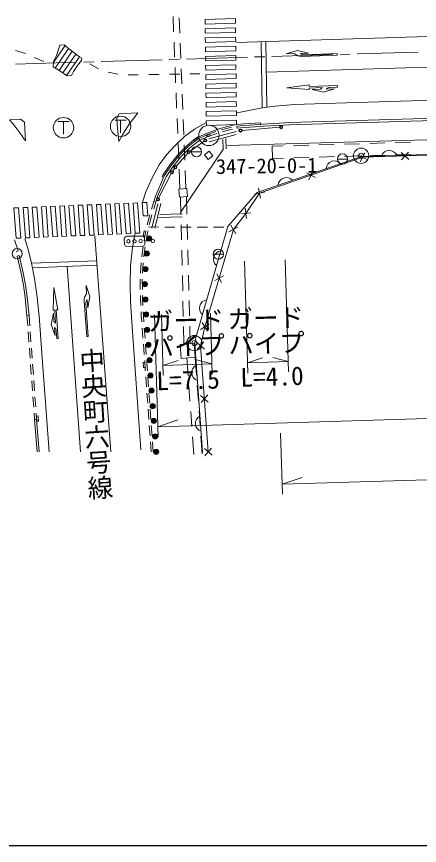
# Model space of a CAD drawing. Units: millimetres at full size, sheet at 1:1000; details may follow other scales. Extents: x 40000 to 680000, y 20000 to 380000.
# Drawn here: x 400593 to 440191, y 205000 to 286380 of the extents above; entities that cross this region are included whole.
import ezdxf
from ezdxf.enums import TextEntityAlignment as Align

# ---------------------------------------------------------------- set-up
doc = ezdxf.new("R2010")
doc.units = ezdxf.units.MM
doc.header["$LTSCALE"] = 1000
doc.header["$PDMODE"] = 32
doc.header["$PDSIZE"] = 500
doc.linetypes.add('CHAIN', pattern=[18.5, 12, -1.5, 3.5, -1.5])
for name, color, linetype, lineweight in [('M-BGD', 7, 'Continuous', 13), ('M-BGD-EXST', 7, 'Continuous', 13), ('M-BMK', 2, 'CHAIN', 13), ('M-BMK-ROW', 30, 'Continuous', 13), ('M-BMK-SRVR', 3, 'Continuous', 13), ('M-STR-HTXT', 7, 'Continuous', 13), ('M-STR-STRC', 7, 'Continuous', 13), ('M-TTL-BAND', 7, 'Continuous', 25)]:
    doc.layers.add(name, color=color, linetype=linetype, lineweight=lineweight)
doc.layers.add('M-BMK-HTXT', color=7, linetype='Continuous')
doc.styles.add('@ＭＳ ゴシック', font='')
doc.styles.add('ＭＳ ゴシック', font='')
doc.styles.get('@ＭＳ ゴシック').set_extended_font_data('@MS Gothic')
doc.styles.get('ＭＳ ゴシック').set_extended_font_data('MS Gothic')

msp = doc.modelspace()

# ---------------------------------------------------------------- linework, layer by layer
at = {"layer": 'M-BGD'}
for p, q in [((415969, 286380), (416029, 284881)), ((416574, 286261), (416634, 284763)), ((416069, 283882), (416129, 282383)), ((416674, 283763), (416734, 282265)), ((416169, 281384), (416229, 279885)), ((416774, 281265), (416834, 279767)), ((416269, 278886), (416329, 277387)), ((416874, 278767), (416934, 277269)), ((416369, 276388), (416429, 274889)), ((416974, 276269), (417034, 274771)), ((508878, 276328), (421331, 273708)), ((424583, 275945), (422949, 275837)), ((424593, 275795), (424583, 275945)), ((419187, 274881), (420370, 275311)), ((419238, 274740), (420178, 275082)), ((422171, 275102), (419499, 274384)), ((420370, 275311), (421576, 275638)), ((420751, 275259), (421611, 275492)), ((420837, 275075), (421658, 275298)), ((421576, 275638), (422212, 275774)), ((421611, 275492), (421717, 275515)), ((421658, 275298), (421804, 275329)), ((422949, 275837), (422231, 275777)), ((422243, 275627), (422260, 275428)), ((417353, 273728), (418025, 274265)), ((418025, 274265), (418396, 274508)), ((418396, 274508), (419174, 274875)), ((419324, 274558), (420264, 274900)), ((422177, 274799), (419509, 274084)), ((420863, 274325), (420892, 273384)), ((421154, 274415), (421188, 273403)), ((416465, 272832), (417353, 273728)), ((416469, 273890), (416529, 272391)), ((417074, 273771), (417134, 272273)), ((426807, 273675), (425700, 273641)), ((425700, 273641), (425736, 272442)), ((429306, 273750), (427806, 273705)), ((431804, 273826), (430305, 273780)), ((434303, 273901), (432804, 273856)), ((436802, 273977), (435303, 273931)), ((439301, 274052), (437802, 274007)), ((415674, 271848), (416465, 272832)), ((420939, 273383), (416695, 267136)), ((417774, 273110), (418774, 273110)), ((431841, 272626), (430341, 272581)), ((434339, 272702), (432840, 272656)), ((435049, 272347), (434149, 272783)), ((434380, 272115), (434817, 273015)), ((436838, 272777), (435339, 272732)), ((439337, 272853), (437838, 272808)), ((439136, 272348), (438408, 273034)), ((438430, 272327), (439115, 273055)), ((414983, 270819), (415674, 271848)), ((426843, 272475), (425736, 272442)), ((429342, 272551), (427842, 272505)), ((432137, 272395), (433137, 272395)), ((416569, 271392), (416647, 269457)), ((417174, 271273), (417246, 269499)), ((429981, 270590), (429081, 271027)), ((429312, 270359), (429749, 271258)), ((414905, 270658), (414983, 270819)), ((415040, 270593), (414905, 270658)), ((424560, 268561), (424365, 269542)), ((416702, 268661), (416744, 266944)), ((417302, 268703), (417343, 266989)), ((424953, 269149), (423972, 268954)), ((413862, 267483), (414091, 268236)), ((414477, 268006), (413889, 265592)), ((414070, 267482), (414282, 268175)), ((414091, 268236), (414281, 268175)), ((414778, 268016), (414191, 265601)), ((414663, 266962), (416874, 266998)), ((423628, 267121), (422636, 266997)), ((423195, 266563), (423070, 267555)), ((413432, 265942), (413692, 266908)), ((413639, 265941), (413899, 266907)), ((414585, 266657), (416882, 266703)), ((413194, 264829), (413306, 265314)), ((413306, 265314), (413313, 265354)), ((413502, 265274), (413517, 265354)), ((413560, 265721), (414560, 265718)), ((415160, 265716), (416160, 265712)), ((416760, 265710), (417760, 265707)), ((416768, 265944), (416804, 264445)), ((417367, 265990), (417403, 264490)), ((421343, 265759), (418184, 254745)), ((418360, 265705), (419360, 265702)), ((419960, 265700), (420960, 265696)), ((422342, 265717), (421465, 265237)), ((422143, 265038), (421663, 265915)), ((413124, 264373), (413194, 264829)), ((413326, 264373), (413391, 264792)), ((413391, 264792), (413502, 265274)), ((413008, 263624), (413032, 263780)), ((413206, 263598), (413234, 263780)), ((400858, 262911), (400663, 262867)), ((412910, 262788), (413008, 263624)), ((413111, 262788), (413206, 263598)), ((416828, 263445), (416864, 261945)), ((417427, 263490), (417463, 261991)), ((419925, 263054), (420925, 263054)), ((412795, 261806), (412840, 262192)), ((412994, 261791), (413041, 262192)), ((412773, 261195), (412795, 261806)), ((412973, 261195), (412994, 261791)), ((412751, 260586), (412751, 260595)), ((412758, 259595), (412751, 260586)), ((412951, 260583), (412951, 260595)), ((412958, 259595), (412951, 260583)), ((416888, 260946), (416924, 259446)), ((417487, 260991), (417523, 259492)), ((420943, 260935), (420066, 260455)), ((420744, 260257), (420264, 261134)), ((412765, 258771), (412763, 258995)), ((412965, 258777), (412963, 258995)), ((412803, 257996), (412765, 258771)), ((413004, 257996), (412965, 258777)), ((416948, 258446), (416984, 256947)), ((417547, 258492), (417583, 256992)), ((412856, 256950), (412833, 257397)), ((413055, 256963), (413034, 257397)), ((401618, 257014), (401691, 256016)), ((401817, 257028), (401891, 256031)), ((412898, 256399), (412856, 256950)), ((413098, 256399), (413055, 256963)), ((413019, 254804), (412943, 255801)), ((413220, 254804), (413144, 255801)), ((417008, 255947), (417049, 254230)), ((417607, 255993), (417648, 254279)), ((419529, 256180), (418682, 255647)), ((419372, 255490), (418839, 256337)), ((401735, 255418), (401809, 254421)), ((401935, 255433), (402008, 254435)), ((413141, 253209), (413065, 254206)), ((413341, 253209), (413265, 254206)), ((419062, 253733), (418306, 254388)), ((419011, 254439), (418356, 253683)), ((401853, 253822), (401926, 252825)), ((402052, 253837), (402126, 252840)), ((413201, 252424), (413186, 252610)), ((413226, 251929), (413201, 252424)), ((413400, 252437), (413387, 252610)), ((413426, 251942), (413400, 252437)), ((417451, 251108), (417322, 252860)), ((418279, 251169), (418150, 252921)), ((401970, 252227), (402044, 251229)), ((402170, 252241), (402243, 251244)), ((413249, 251612), (413226, 251929)), ((413450, 251612), (413426, 251942)), ((413364, 250017), (413292, 251014)), ((413565, 250017), (413493, 251014)), ((402088, 250631), (402161, 249634)), ((402287, 250646), (402361, 249648)), ((417635, 248615), (417525, 250111)), ((418463, 248676), (418353, 250172)), ((402205, 249035), (402279, 248038)), ((402405, 249050), (402478, 248053)), ((413479, 248421), (413407, 249418)), ((413680, 248421), (413608, 249418)), ((419433, 248523), (418677, 249178)), ((419383, 249229), (418728, 248473)), ((402323, 247440), (402369, 246814)), ((402522, 247454), (402568, 246829)), ((413594, 246825), (413522, 247822)), ((413795, 246825), (413723, 247822)), ((417819, 246121), (417709, 247617)), ((418647, 246182), (418536, 247678)), ((402568, 246829), (402369, 246814)), ((402369, 246814), (402606, 243633)), ((402568, 246829), (402806, 243633)), ((413709, 245229), (413637, 246226)), ((413910, 245229), (413838, 246226)), ((418022, 243372), (417892, 245124)), ((418849, 243433), (418720, 245185)), ((413824, 243633), (413752, 244630)), ((414025, 243633), (413953, 244630)), ((419804, 243314), (419049, 243969)), ((419754, 244019), (419099, 243263))]:
    msp.add_line(p, q, dxfattribs=at)
for points in [[(508855, 278403), (427444, 275965), (424802, 275812), (424593, 275795), (422960, 275687), (422243, 275627)], [(508861, 278203), (427452, 275766), (424815, 275612), (424608, 275596)], [(424606, 275596), (422975, 275488), (422260, 275428)], [(414091, 268236), (414270, 268797), (415040, 270593), (415113, 270744), (415795, 271759), (416577, 272732), (417454, 273616), (418113, 274143), (418470, 274377), (419238, 274740), (419324, 274559)], [(415220, 270505), (415287, 270644), (415956, 271641), (416726, 272598), (417587, 273467), (418231, 273981), (418568, 274202), (419324, 274559)], [(509725, 274828), (434599, 272565), (424463, 269052), (423132, 267059), (421903, 265477), (419105, 255914), (418684, 254061), (419426, 243641)], [(509885, 274941), (434507, 272657), (424240, 269096), (421343, 265759)], [(414281, 268175), (414458, 268727), (415224, 270514)], [(400376, 264468), (400738, 263383), (400548, 263320)], [(400663, 262867), (401047, 261187), (401280, 259997), (401450, 258793), (401618, 257010)], [(400858, 262911), (401242, 261229), (401477, 260030), (401649, 258816), (401817, 257028), (401618, 257010)], [(418184, 254745), (418114, 254205), (418869, 243601)]]:
    msp.add_lwpolyline(points, dxfattribs=at)
for points in [[(418113, 274143), (418019, 274270), (418416, 274568), (418511, 274442)], [(419423, 272338), (419062, 272807), (419524, 273163), (419885, 272695)], [(416609, 268655), (416553, 269450), (417339, 269505), (417395, 268710)], [(413194, 264829), (413032, 264867), (413144, 265352), (413306, 265314)], [(418148, 252936), (416773, 252824), (416661, 254198), (418036, 254310)], [(413226, 251929), (413060, 251921), (413035, 252416), (413201, 252424)], [(402547, 247151), (402716, 247165), (402757, 246662), (402587, 246648)]]:
    msp.add_lwpolyline(points, close=True, dxfattribs=at)
for centre in [(418274, 273110), (432637, 272395), (400655, 263101), (420425, 263054)]:
    msp.add_circle(centre, 500, dxfattribs=at)
for centre, start, end in [((437222, 272426), 24.35589, 159.11616), ((431838, 271400), 41.74586, 176.50613), ((427114, 269762), 41.74586, 176.50613), ((420754, 262569), 96.61551, 231.37578), ((419375, 257763), 96.61551, 231.37578), ((418625, 251419), 116.69503, 251.4553), ((418981, 246432), 116.69503, 251.4553)]:
    msp.add_arc(centre, 812, start, end, dxfattribs=at)
at = {"layer": 'M-BGD-EXST'}
for p, q in [((404656, 276070), (405756, 276070)), ((405206, 276070), (405206, 274820)), ((410270, 276203), (411370, 276203)), ((410820, 276203), (410820, 274953))]:
    msp.add_line(p, q, dxfattribs=at)
for centre in [(405206, 275470), (410820, 275603)]:
    msp.add_circle(centre, 1000, dxfattribs=at)
at = {"layer": 'M-BMK'}
for p, q in [((417292, 282214), (423289, 282392)), ((423989, 282413), (424989, 282443)), ((425688, 282464), (431686, 282642)), ((432385, 282663), (433385, 282693)), ((434085, 282714), (440082, 282893)), ((400499, 281713), (406497, 281892)), ((407196, 281913), (408196, 281943)), ((408896, 281963), (414893, 282142)), ((415593, 282163), (416592, 282193))]:
    msp.add_line(p, q, dxfattribs=at)
at = {"layer": 'M-BMK-ROW'}
for centre in [(434460, 272716), (418068, 254323)]:
    msp.add_circle(centre, 750, dxfattribs=at)
for p in [(434460, 272716), (418068, 254323)]:
    msp.add_point(p, dxfattribs=at)
at = {"layer": 'M-BMK-SRVR'}
for radius in [1000, 120]:
    msp.add_circle((419498, 274710), radius, dxfattribs=at)
at = {"layer": 'M-STR-HTXT'}
for p, q in [((422986, 262374), (423313, 251379)), ((426984, 262493), (427312, 251498)), ((407423, 259962), (407482, 259164)), ((407494, 254954), (407236, 258430)), ((407403, 258199), (407643, 254965)), ((404191, 257556), (404341, 257567)), ((404213, 257256), (404271, 256459)), ((404341, 257567), (404434, 256283)), ((404640, 257588), (404490, 257577)), ((404490, 257577), (404693, 254785)), ((419650, 257273), (419829, 251275)), ((414141, 257109), (414499, 245114)), ((414827, 257129), (415005, 251132)), ((404490, 255515), (404543, 254774)), ((404543, 254774), (404693, 254785)), ((407494, 254954), (407643, 254965)), ((414976, 252131), (416462, 252626)), ((419799, 252275), (418286, 252680)), ((423283, 252379), (424769, 252873)), ((423283, 252379), (427282, 252498)), ((427282, 252498), (425769, 252903)), ((414976, 252131), (419799, 252275)), ((414469, 246114), (560167, 250454)), ((414469, 246114), (416450, 246773)), ((426539, 245473), (426718, 239475)), ((426688, 240475), (555943, 244326)), ((426688, 240475), (428669, 241134))]:
    msp.add_line(p, q, dxfattribs=at)
for points in [[(404640, 257588), (404256, 259766), (404191, 257556)], [(407423, 259962), (407804, 258887), (407586, 257768), (407527, 258566)], [(404213, 257256), (403993, 256138), (404372, 255062), (404314, 255860)]]:
    msp.add_lwpolyline(points, dxfattribs=at)
for centre, radius, start, end in [((408233, 258504), 1000, 138.66647, 184.23948), ((407902, 258236), 500, 138.66647, 184.23949), ((403624, 255696), 1000, 35.93835, 49.72302), ((403991, 255479), 500, 4.15, 49.72302), ((403624, 255696), 1000, 4.15001, 4.15003)]:
    msp.add_arc(centre, radius, start, end, dxfattribs=at)
at = {"layer": 'M-STR-STRC'}
for p, q in [((422203, 283851), (458317, 284945)), ((405358, 283528), (404217, 281872)), ((405712, 283248), (404391, 281329)), ((405271, 283598), (404840, 283582)), ((424748, 277409), (424634, 283924)), ((425197, 277468), (425084, 283938)), ((401458, 282754), (400501, 283042)), ((406069, 282972), (404766, 281089)), ((406430, 282701), (405139, 280846)), ((405512, 280602), (406794, 282435)), ((428191, 283058), (427102, 282720)), ((427102, 282720), (427902, 282748)), ((429301, 282796), (428191, 283058)), ((428502, 282769), (429301, 282796)), ((428626, 282473), (432110, 282594)), ((428864, 282631), (432105, 282744)), ((432105, 282744), (432110, 282594)), ((403280, 281956), (402335, 282364)), ((406986, 282066), (407008, 282282)), ((408654, 281252), (407797, 281754)), ((425124, 280930), (458361, 281955)), ((410536, 280734), (409594, 280932)), ((418621, 280766), (417610, 280762)), ((412558, 280650), (411555, 280669)), ((414620, 280698), (413582, 280692)), ((416633, 280718), (415616, 280726)), ((427148, 279370), (429340, 279662)), ((429354, 279212), (427148, 279370)), ((429345, 279512), (429340, 279662)), ((429345, 279512), (432143, 279597)), ((429349, 279362), (430636, 279401)), ((429354, 279212), (429349, 279362)), ((429654, 279221), (430453, 279246)), ((430762, 278955), (429654, 279221)), ((431853, 279288), (430762, 278955)), ((431053, 279264), (431853, 279288)), ((431405, 279425), (432148, 279447)), ((432148, 279447), (432143, 279597)), ((401476, 274191), (401379, 276001)), ((426447, 275510), (422753, 275200)), ((419023, 274134), (417645, 273166)), ((417422, 272968), (416305, 271709)), ((416122, 271472), (415955, 271225)), ((415802, 270967), (414559, 268567)), ((408295, 264849), (409868, 243633)), ((411181, 264605), (411190, 264006)), ((411377, 264809), (412977, 264833)), ((413180, 264636), (413190, 264036)), ((412993, 263833), (411393, 263809)), ((413185, 264336), (413818, 264346)), ((402062, 262159), (408476, 262410)), ((402152, 261712), (408510, 261961)), ((405551, 261857), (406874, 243633))]:
    msp.add_line(p, q, dxfattribs=at)
for points in [[(419129, 285646), (422114, 285732), (422108, 286182), (419124, 286096)], [(419140, 284741), (422123, 284827), (422117, 285277), (419135, 285191)], [(419151, 283836), (422132, 283922), (422126, 284372), (419145, 284286)], [(419161, 282931), (422141, 283016), (422135, 283466), (419156, 283381)], [(419172, 282025), (422149, 282111), (422144, 282561), (419167, 282475)], [(419183, 281120), (422158, 281206), (422153, 281656), (419178, 281570)], [(419194, 280215), (422167, 280300), (422162, 280750), (419188, 280665)], [(419205, 279310), (422176, 279395), (422171, 279845), (419199, 279760)], [(419215, 278404), (422185, 278490), (422180, 278940), (419210, 278854)], [(419226, 277499), (422194, 277585), (422189, 278035), (419221, 277949)], [(419237, 276594), (422203, 276679), (422198, 277129), (419231, 277044)], [(422207, 276224), (419242, 276139), (419248, 275689), (422213, 275774)], [(404606, 264781), (404390, 267756), (403940, 267737), (404156, 264763)], [(405506, 264819), (405290, 267794), (404840, 267775), (405056, 264800)], [(406406, 264857), (406190, 267832), (405741, 267813), (405956, 264838)], [(407307, 264895), (407091, 267869), (406641, 267850), (406857, 264876)], [(408207, 264932), (407991, 267907), (407541, 267888), (407757, 264913)], [(409107, 264970), (408892, 267945), (408442, 267926), (408658, 264951)], [(410008, 265008), (409792, 267982), (409342, 267963), (409558, 264989)], [(410908, 265045), (410692, 268020), (410243, 268001), (410458, 265027)], [(411809, 265083), (411593, 268058), (411143, 268039), (411359, 265064)], [(412709, 265121), (412493, 268095), (412043, 268076), (412259, 265102)], [(413394, 268133), (412944, 268114), (413039, 266804), (413489, 266823)], [(400788, 267606), (400338, 267587), (400554, 264612), (401004, 264631)], [(401904, 264668), (401689, 267643), (401239, 267624), (401455, 264649)], [(402805, 264706), (402589, 267681), (402139, 267662), (402355, 264687)], [(403705, 264744), (403489, 267719), (403040, 267700), (403255, 264725)]]:
    msp.add_lwpolyline(points, close=True, dxfattribs=at)
for points in [[(404220, 281983), (404204, 281449), (404838, 281043), (405575, 280561), (406002, 280591)], [(508538, 280186), (446837, 278340), (430903, 277858), (427899, 277739), (425979, 277572), (424748, 277409), (422271, 276916)], [(412502, 276913), (410688, 276816), (410432, 276402), (410484, 275779), (410629, 274103)], [(401379, 276001), (400986, 276293), (399914, 276242)], [(419195, 275940), (418067, 275318), (417096, 274592), (416178, 273724), (415331, 272819), (414595, 271814), (413873, 270494), (413314, 269170), (412971, 268166)], [(403809, 243633), (403122, 252880), (402801, 256960), (402596, 259084), (402363, 260661), (402062, 262159), (401755, 263381), (401402, 264598)], [(412232, 265051), (411960, 263432), (411802, 261894), (411749, 260110), (411790, 258395), (411908, 256409), (412815, 243835)]]:
    msp.add_lwpolyline(points, dxfattribs=at)
for centre, radius in [((422604, 275188), 150), ((422604, 275188), 120), ((422604, 275188), 100), ((426596, 275522), 150), ((426596, 275522), 120), ((426596, 275522), 100), ((419145, 274220), 150), ((419145, 274220), 120), ((419145, 274220), 100), ((417522, 273080), 150), ((417522, 273080), 120), ((417522, 273080), 100), ((415871, 271100), 150), ((415871, 271100), 120), ((415871, 271100), 100), ((416205, 271597), 150), ((416205, 271597), 120), ((416205, 271597), 100), ((414490, 268434), 150), ((414490, 268434), 120), ((414490, 268434), 100), ((412185, 264321), 167), ((412785, 264330), 167), ((413632, 264589), 250), ((413632, 264589), 204), ((413632, 264589), 159), ((413632, 264589), 114), ((413632, 264589), 68.2), ((413632, 264589), 22.7), ((413985, 264349), 167), ((411585, 264312), 167), ((413408, 263106), 250), ((413408, 263106), 204), ((413408, 263106), 159), ((413408, 263106), 114), ((413408, 263106), 68.2), ((413408, 263106), 22.7), ((413280, 261593), 250), ((413280, 261593), 204), ((413280, 261593), 159), ((413280, 261593), 114), ((413280, 261593), 68.2), ((413280, 261593), 22.7), ((413213, 260103), 250), ((413213, 260103), 204), ((413213, 260103), 159), ((413213, 260103), 114), ((413213, 260103), 68.2), ((413213, 260103), 22.7), ((413258, 258609), 250), ((413258, 258609), 204), ((413258, 258609), 159), ((413258, 258609), 114), ((413258, 258609), 68.2), ((413258, 258609), 22.7), ((413326, 257136), 250), ((413326, 257136), 204), ((413326, 257136), 159), ((413326, 257136), 114), ((413326, 257136), 68.2), ((413326, 257136), 22.7), ((413445, 255622), 250), ((413445, 255622), 204), ((413445, 255622), 159), ((413445, 255622), 114), ((413445, 255622), 68.2), ((413445, 255622), 22.7), ((413546, 254150), 250), ((413546, 254150), 204), ((413546, 254150), 159), ((413546, 254150), 114), ((413546, 254150), 68.2), ((413546, 254150), 22.7), ((413674, 252639), 250), ((413674, 252639), 204), ((413674, 252639), 159), ((413674, 252639), 114), ((413674, 252639), 68.2), ((413674, 252639), 22.7), ((413753, 251134), 250), ((413753, 251134), 204), ((413753, 251134), 159), ((413753, 251134), 114), ((413753, 251134), 68.2), ((413753, 251134), 22.7), ((413862, 249652), 250), ((413862, 249652), 204), ((413862, 249652), 159), ((413862, 249652), 114), ((413862, 249652), 68.2), ((413862, 249652), 22.7), ((413970, 248127), 250), ((413970, 248127), 204), ((413970, 248127), 159), ((413970, 248127), 114), ((413970, 248127), 68.2), ((413970, 248127), 22.7), ((414085, 246674), 250), ((414085, 246674), 204), ((414085, 246674), 159), ((414085, 246674), 114), ((414085, 246674), 68.2), ((414085, 246674), 22.7), ((414204, 245160), 250), ((414204, 245160), 204), ((414204, 245160), 159), ((414204, 245160), 114), ((414204, 245160), 68.2), ((414204, 245160), 22.7), ((414318, 243643), 250), ((414318, 243643), 204), ((414318, 243643), 159), ((414318, 243643), 114), ((414318, 243643), 68.2), ((414318, 243643), 22.7)]:
    msp.add_circle(centre, radius, dxfattribs=at)
for centre, radius, start, end in [((398928, 284957), 6070, 330.66932, 346.91022), ((426898, 310344), 34396, 231.04084, 234.67025), ((428591, 283472), 1000, 226.41873, 271.99172), ((428846, 283131), 500, 226.41873, 271.99172), ((411178, 278203), 5700, 137.33757, 155.23791), ((431188, 278568), 1000, 123.53031, 137.31497), ((431421, 278925), 500, 91.74198, 137.31497), ((424605, 266818), 15761, 140.1672, 152.46772), ((375190, 255797), 32083, 34.98327, 39.58866), ((411494, 264499), 331, 110.58675, 161.1788), ((412905, 264555), 288, 16.41429, 75.35127), ((411475, 264096), 299, 197.66185, 254.1037), ((412920, 264101), 277, 285.19631, 346.56924)]:
    msp.add_arc(centre, radius, start, end, dxfattribs=at)
at = {"layer": 'M-TTL-BAND'}
msp.add_line((40000, 205000), (579000, 205000), dxfattribs=at)

# ---------------------------------------------------------------- texts
at = {"layer": 'M-BMK-HTXT'}
for s, height, rotation, style, p in [('347-20-0-1', 1466, 0.883, 'ＭＳ ゴシック', (420207, 270480)), ('中央町六号線', 1833, 273.697, '@ＭＳ ゴシック', (406445, 253765))]:
    msp.add_text(s, height=height, rotation=rotation, dxfattribs=dict(at, style=style)).set_placement(p, align=Align.BOTTOM_LEFT)
at = {"layer": 'M-STR-HTXT', "style": 'ＭＳ ゴシック'}
for s, p in [('ガード', (413542, 254964)), ('ガード', (421385, 255198)), ('パイプ', (421459, 252699)), ('パイプ', (413616, 252465)), ('L=7.5', (414379, 249133)), ('L=4.0', (422624, 249480))]:
    msp.add_text(s, height=1833, rotation=1.706, dxfattribs=at).set_placement(p, align=Align.BOTTOM_LEFT)

doc.saveas('drawing.dxf')
